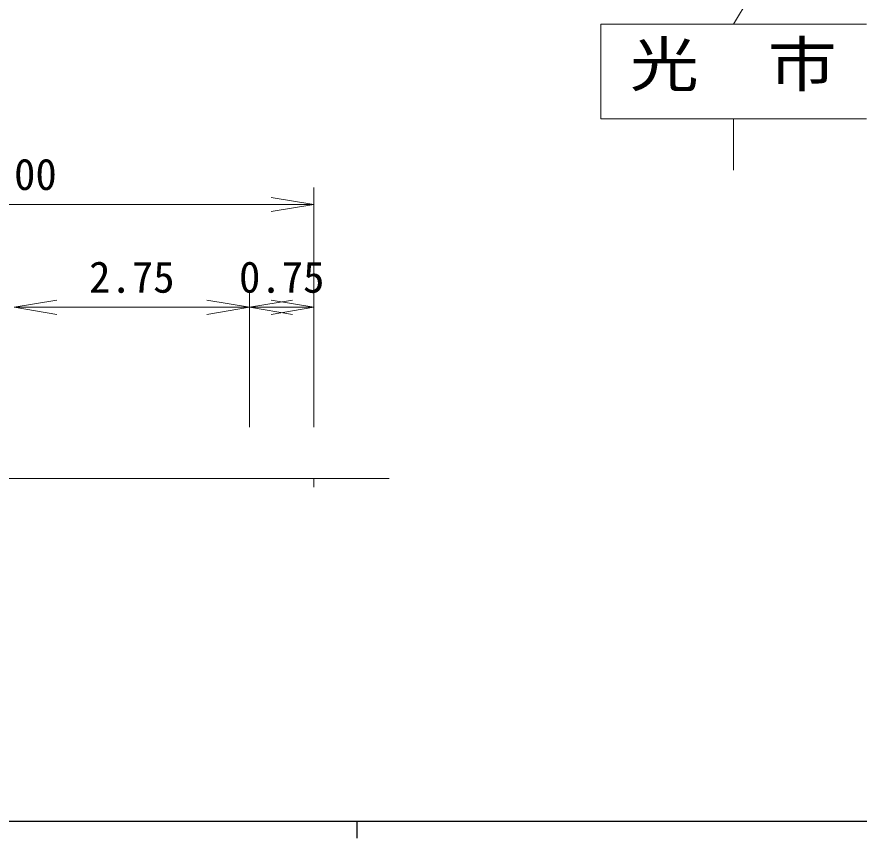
# Model space of a CAD drawing. Units: millimetres at full size, sheet at 1:1000, with parts at other scales. Extents: x 40000 to 680000, y 20000 to 380000.
# Drawn here: x 148162 to 197334, y 204000 to 251959 of the extents above; entities that cross this region are included whole.
import ezdxf
from ezdxf.enums import TextEntityAlignment as Align

# ---------------------------------------------------------------- set-up
doc = ezdxf.new("R2010")
doc.units = ezdxf.units.MM
doc.header["$LTSCALE"] = 1000
for name, color, linetype, lineweight in [('M-BGD', 7, 'Continuous', 13), ('M-STR-DIM', 7, 'Continuous', 13), ('M-STR-HTXT', 7, 'Continuous', 13), ('M-TTL-BAND', 7, 'Continuous', 25)]:
    doc.layers.add(name, color=color, linetype=linetype, lineweight=lineweight)
doc.styles.add('ＭＳ ゴシック', font='')
doc.styles.get('ＭＳ ゴシック').set_extended_font_data('MS Gothic')

# ---------------------------------------------------------------- blocks, each defined once
blk = doc.blocks.new('open_arrow')
at = {"color": 0, "linetype": 'Continuous', "lineweight": -2}
blk.add_lwpolyline([(7.5, 1.25), (0, 0), (7.5, -1.25)], dxfattribs=at)

msp = doc.modelspace()

# ---------------------------------------------------------------- linework, layer by layer
at = {"layer": 'M-BGD'}
msp.add_line((165500, 225000), (165500, 224500), dxfattribs=at)
msp.add_lwpolyline([(126731, 225000), (130500, 225000), (133000, 225000), (134250, 225000), (148000, 225000), (161750, 225000), (165500, 225000), (169899, 225000)], dxfattribs=at)
at = {"layer": 'M-STR-DIM'}
for p, q in [((165500, 228000), (165500, 242000)), ((130500, 241000), (165500, 241000)), ((161750, 228000), (161750, 236000)), ((148000, 235000), (161750, 235000)), ((161750, 235000), (165500, 235000))]:
    msp.add_line(p, q, dxfattribs=at)
at = {"layer": 'M-STR-HTXT'}
for p, q in [((206872, 279817), (190000, 251523)), ((197756, 251523), (182244, 251523)), ((182244, 251523), (182244, 246000)), ((182244, 246000), (197756, 246000)), ((190000, 243000), (190000, 246000))]:
    msp.add_line(p, q, dxfattribs=at)
at = {"layer": 'M-TTL-BAND'}
for p, q in [((40000, 205000), (579000, 205000)), ((168000, 205000), (168000, 204000))]:
    msp.add_line(p, q, dxfattribs=at)

# ---------------------------------------------------------------- block references
at = {"layer": 'M-STR-DIM', "xscale": 333, "yscale": 333, "rotation": 180}
for p in [(165500, 241000), (161750, 235000), (165500, 235000)]:
    msp.add_blockref('open_arrow', p, dxfattribs=at)
at = {"layer": 'M-STR-DIM', "xscale": 333, "yscale": 333}
for p in [(148000, 235000), (161750, 235000)]:
    msp.add_blockref('open_arrow', p, dxfattribs=at)

# ---------------------------------------------------------------- texts
at = {"layer": 'M-STR-DIM', "style": 'ＭＳ ゴシック'}
for s, p in [('7.00', (148000, 241300)), ('2.75', (154875, 235300)), ('0.75', (163625, 235300))]:
    msp.add_text(s, height=1833, dxfattribs=at).set_placement(p, align=Align.BOTTOM_CENTER)
at = {"layer": 'M-STR-HTXT', "style": 'ＭＳ ゴシック', "width": 1.15}
msp.add_text('光\u3000市', height=2566, dxfattribs=at).set_placement((189985, 247123), align=Align.BOTTOM_CENTER)

doc.saveas('drawing.dxf')
